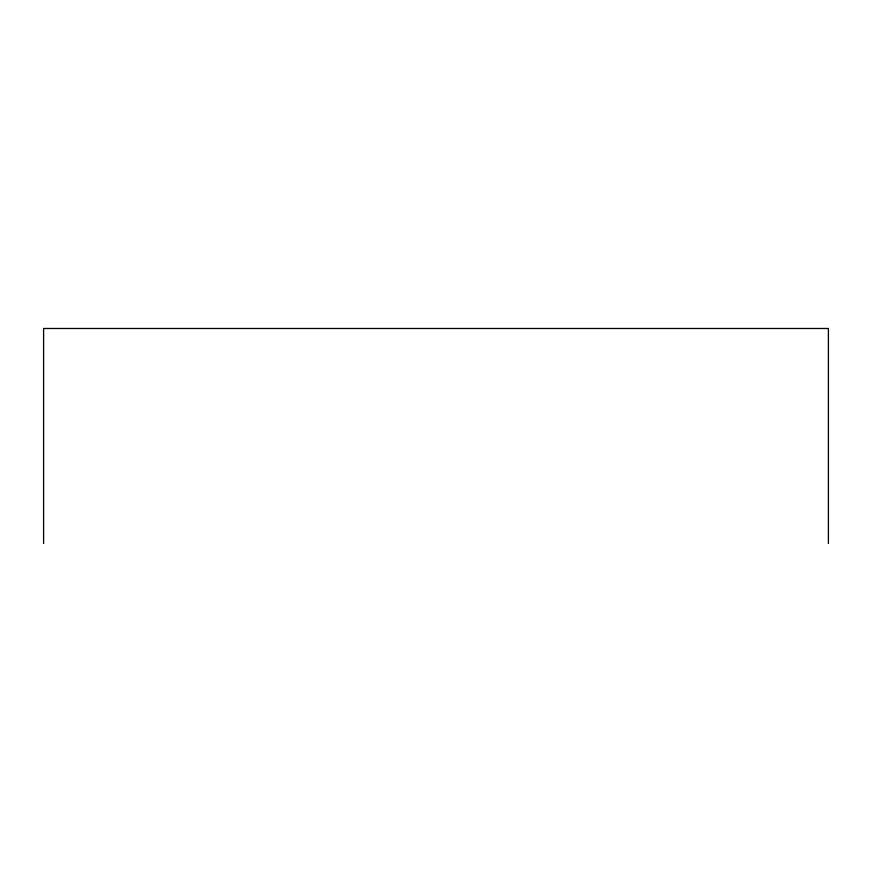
<?xml version="1.0" encoding="UTF-8"?>
<svg xmlns="http://www.w3.org/2000/svg" width="872" height="872" viewBox="0 0 872 872"><rect width="100%" height="100%" fill="white"/><g stroke="black" fill="none" stroke-linecap="round" stroke-linejoin="round"><path stroke-width="1.31" d="M828.4 543.518L828.4 328.482L43.6 328.482L43.6 543.518"/></g></svg>
